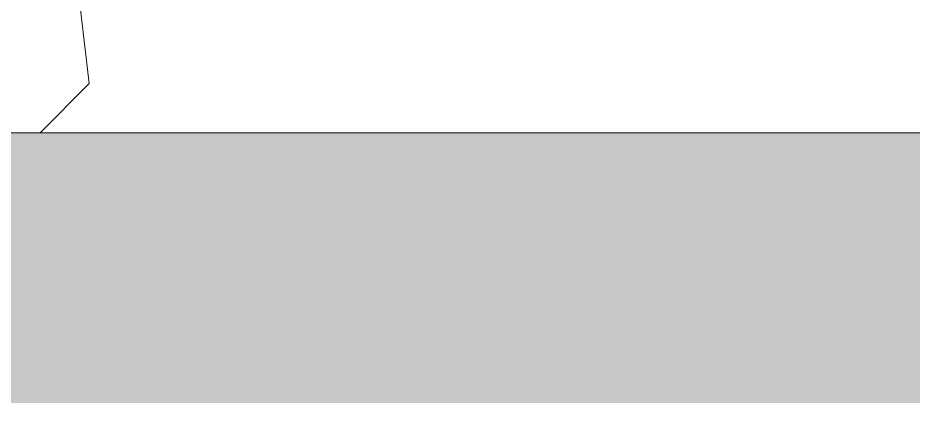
# Model space of a CAD drawing. Header units: inches. Extents: x -4266 to -1814, y 9706 to 12441.
# Drawn here: x -3096.34 to -3082.25, y 10923.94 to 10929.99 of the extents above; entities that cross this region are included whole.
import ezdxf

# ---------------------------------------------------------------- set-up
doc = ezdxf.new("R2010")
doc.units = ezdxf.units.IN
doc.header["$MEASUREMENT"] = 0
for name, color, linetype, lineweight in [('0-1', 7, 'Continuous', 5), ('0-3', 7, 'Continuous', 9), ('A-DETL-GENF-2', 253, 'Continuous', 9), ('A-WALL-3', 10, 'Continuous', 13), ('A-WALL-4', 254, 'Continuous', 5)]:
    doc.layers.add(name, color=color, linetype=linetype, lineweight=lineweight)

# ---------------------------------------------------------------- blocks, each defined once
blk = doc.blocks.new('switchgrass 26764 - switchgrass 26764-V166-FLOOR PLAN - 1ST FLOOR')
at = {"layer": 'A-DETL-GENF-2'}
for q in [(-17.241, 0.772), (-17.537, -4.127)]:
    blk.add_line((-18.013, 0), q, dxfattribs=at)
blk = doc.blocks.new('CTR - 1st Phase - Shell_rvt-1-FLOOR PLAN - 1ST FLOOR')
at = {"layer": 'A-WALL-4'}
blk.add_hatch(color=256, dxfattribs=at).paths.add_polyline_path([(-3068.706, 10923.939), (-3043.124, 10923.939), (-3043.124, 10928.189), (-3131.124, 10928.189), (-3131.124, 10923.939), (-3073.045, 10923.939)], flags=0)
at = {"layer": 'A-WALL-3'}
blk.add_line((-3131.124, 10928.189), (-3047.374, 10928.189), dxfattribs=at)
at = {"layer": '0-3', "rotation": 180}
blk.add_blockref('switchgrass 26764 - switchgrass 26764-V166-FLOOR PLAN - 1ST FLOOR', (-3113.229, 10928.961), dxfattribs=at)

msp = doc.modelspace()

# ---------------------------------------------------------------- block references
at = {"layer": '0-1'}
msp.add_blockref('CTR - 1st Phase - Shell_rvt-1-FLOOR PLAN - 1ST FLOOR', (0, 0), dxfattribs=at)

doc.saveas('drawing.dxf')
